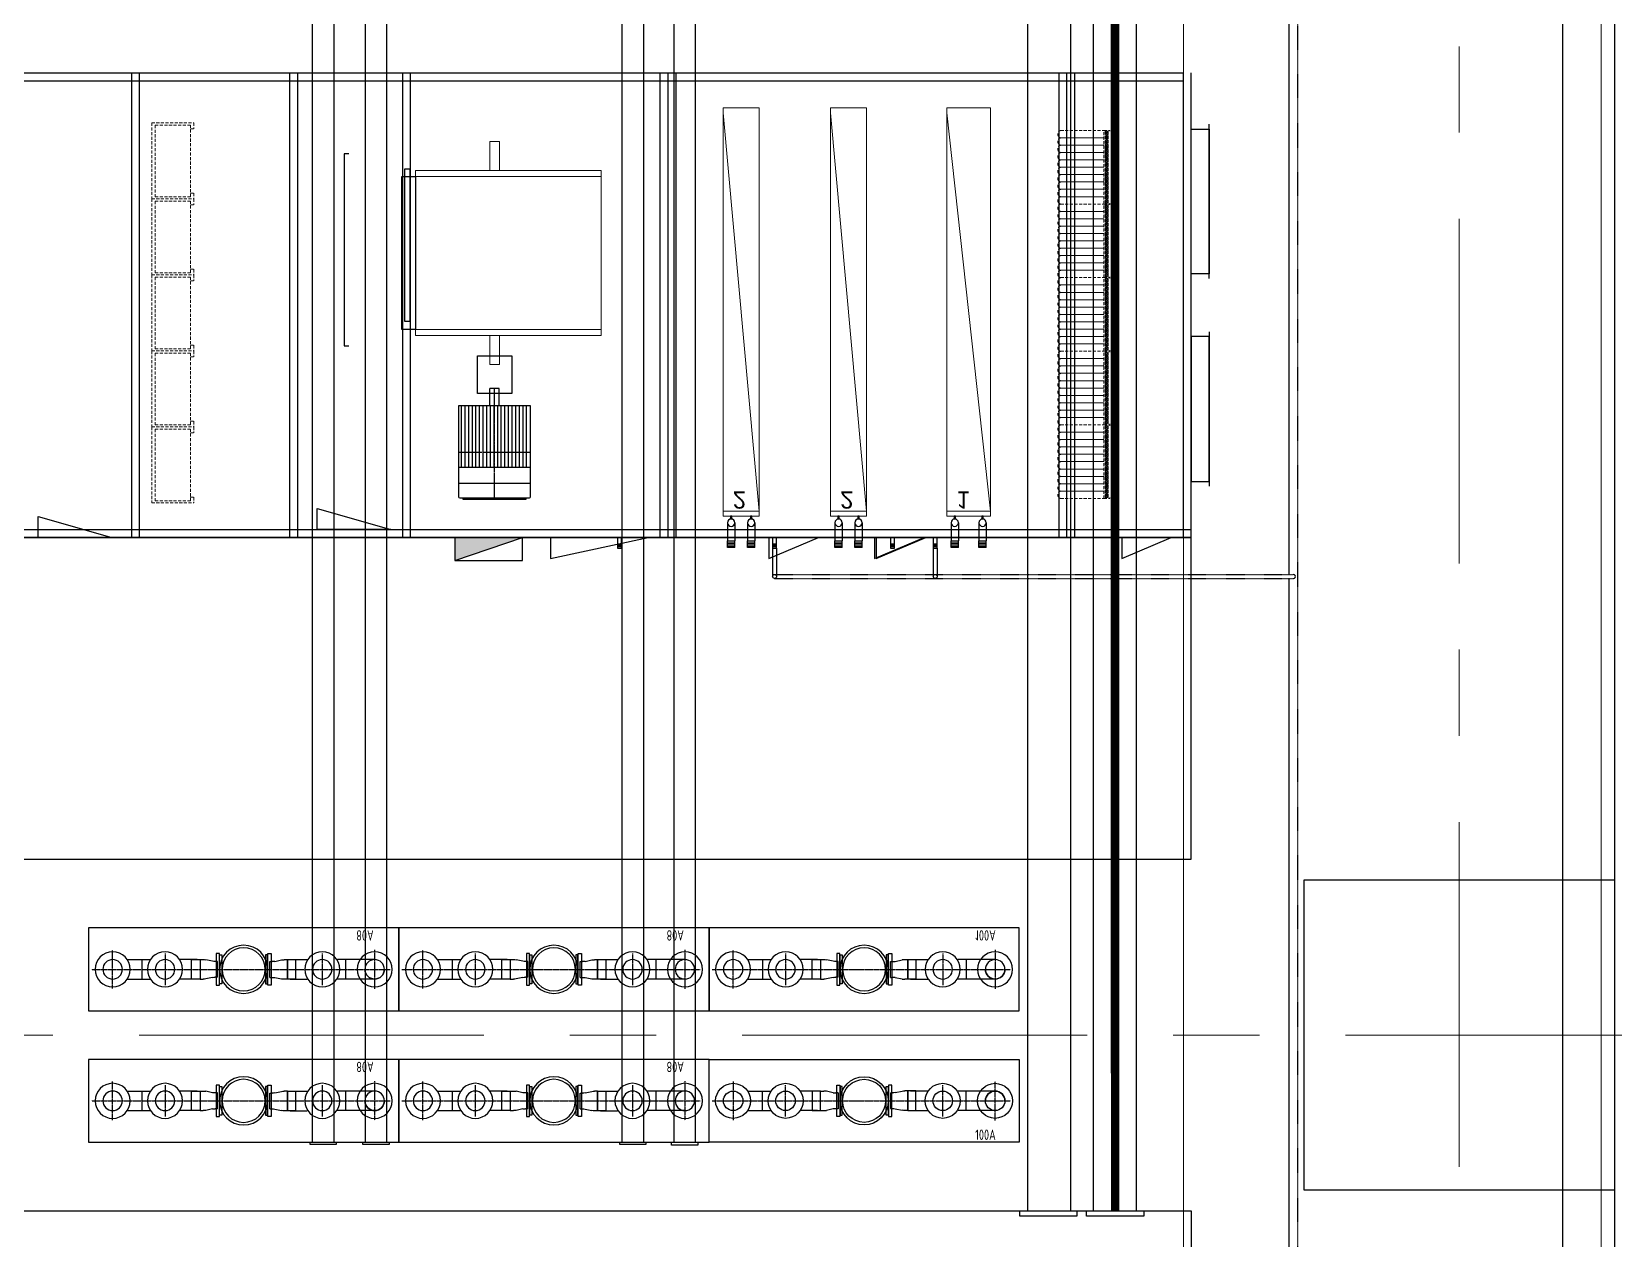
# Model space of a CAD drawing. Header units: millimetres. Extents: x 1188965 to 1321470, y -239044 to -56672.
# Drawn here: x 1301106 to 1310288, y -151639 to -144633 of the extents above; entities that cross this region are included whole.
import ezdxf
from ezdxf.enums import TextEntityAlignment as Align

# ---------------------------------------------------------------- set-up
doc = ezdxf.new("R2010")
doc.units = ezdxf.units.MM
for name, pattern in [('CENTER2', [28.575, 19.05, -3.175, 3.175, -3.175]), ('DASHEDX2', [38.1, 25.4, -12.7]), ('HIDDEN', [0.375, 0.25, -0.125]), ('IDA - Grid Line', [3500, 2000, -500, 500, -500]), ('XFM1Q40$0$CENTER2', [1.125, 0.75, -0.125, 0.125, -0.125])]:
    doc.linetypes.add(name, pattern=pattern)
doc.layers.get('0').update_dxf_attribs({"color": 2})
for name, color, linetype in [('0-CHR-中溫', 30, 'Continuous'), ('0-CHR-低溫', 4, 'Continuous'), ('0-CHS-中溫', 3, 'Continuous'), ('0-CHS-低溫', 5, 'Continuous'), ('0-Cod-冷凝排水', 150, 'Continuous'), ('0-HWR', 6, 'Continuous'), ('0-HWS', 1, 'Continuous'), ('000_CTCI_CR', 170, 'Continuous'), ('000_CTCI_CSA', 7, 'Continuous'), ('200', 7, 'Continuous'), ('MOVING', 21, 'Continuous'), ('XFM1Q40$0$M-FOUN-LINE', 2, 'Continuous'), ('XFM1Q40$0$M-PIPE-CHWR13', 94, 'Continuous'), ('XFM1Q40$0$M-PIPE-CHWR13_CL', 93, 'XFM1Q40$0$CENTER2'), ('XFM1Q40$0$M-PIPE-CHWS5', 160, 'Continuous'), ('XFM1Q40$0$M-PIPE-CHWS5_CL', 161, 'XFM1Q40$0$CENTER2'), ('XFM1Q40$0$M-PIPE-VAVE', 2, 'Continuous'), ('XFM1Q40$0$M-PIPE-WWR28', 22, 'Continuous'), ('XFM1Q40$0$M-PIPE-WWS35', 10, 'Continuous')]:
    doc.layers.add(name, color=color, linetype=linetype)
for name, color, linetype, lineweight in [('1co fi', 2, 'Continuous', 13), ('2 fan  m', 6, 'Continuous', 9), ('A-_ANOTGRID_E', 7, 'Continuous', 9)]:
    doc.layers.add(name, color=color, linetype=linetype, lineweight=lineweight)
doc.styles.add('CHINA', font='simplex.shx', dxfattribs={"bigfont": 'chineset.shx'})
doc.styles.add('XFM1Q40$0$aa-txt', font='isocp.shx', dxfattribs={"bigfont": 'chineset.shx'})
doc.dimstyles.new('ISO-25', dxfattribs={"dimtxt": 2.5, "dimasz": 2.5, "dimexe": 1.25, "dimexo": 0.625, "dimtad": 1, "dimtxsty": 'Standard', "dimcen": 2.5, "dimadec": 0, "dimazin": 0, "dimtfac": 1, "dimtmove": 0, "dimatfit": 3, "dimfxl": 1, "dimarcsym": 0})

# ---------------------------------------------------------------- blocks, each defined once
blk = doc.blocks.new('CTCI_Building shape and Grid line')
at = {"color": 252}
blk.add_lwpolyline([(1065323.2, -82349.5), (1067123.2, -82349.5), (1067123.2, -84149.5), (1065323.2, -84149.5)], close=True, dxfattribs=at)
at = {"layer": '000_CTCI_CSA', "color": 252}
for p, q in [((1040123.2, -82349.5), (1117523.2, -82349.5)), ((1040423.2, -82649.5), (1117223.2, -82649.5))]:
    blk.add_line(p, q, dxfattribs=at)
at = {"layer": 'A-_ANOTGRID_E', "color": 252, "linetype": 'IDA - Grid Line'}
for p, q in [((1066223.2, -74908.9), (1066223.2, -162418.8)), ((1129987.2, -83249.5), (1030978.1, -83249.5))]:
    blk.add_line(p, q, dxfattribs=at)
blk = doc.blocks.new('XFM1Q40$0$R5-4')
for p, q in [((-5.7, 0), (-5.7, -1.6)), ((-5.7, 0), (5.7, 0)), ((-7.1, -12.7), (-7.1, -10.4)), ((-5.9, -3.6), (-6.9, -8.5)), ((5.7, 0), (5.7, -1.6)), ((5.9, -3.6), (6.9, -8.5)), ((7.1, -12.7), (7.1, -10.4)), ((7.1, -12.7), (-7.1, -12.7))]:
    blk.add_line(p, q)
for centre, start, end in [((2.9, -10.4), 168.8131, 180), ((-15.7, -1.6), 348.8131, 0), ((15.7, -1.6), 180, 191.1869), ((-2.9, -10.4), 0, 11.1869)]:
    blk.add_arc(centre, 10, start, end)
blk = doc.blocks.new('MT WATER')
at = {"layer": 'XFM1Q40$0$M-FOUN-LINE', "elevation": 0}
blk.add_lwpolyline([(-108645, -1636457), (-108645, -1634207), (-108045, -1634207), (-108045, -1636457)], close=True, dxfattribs=at)
at = {"layer": 'XFM1Q40$0$M-PIPE-CHWR13', "color": 30}
for p, q in [((-108416, -1634994, 0), (-108416, -1634869, 0)), ((-108274, -1634994, 0), (-108274, -1634869, 0)), ((-108416, -1635669, 0), (-108416, -1635793, 0)), ((-108273, -1635669, 0), (-108273, -1635793, 0))]:
    blk.add_line(p, q, dxfattribs=at)
at = {"layer": 'XFM1Q40$0$M-PIPE-CHWR13', "color": 30, "elevation": 0}
for points in [[(-108416, -1635016), (-108274, -1635016), (-108274, -1634954), (-108416, -1634954)], [(-108273, -1635649), (-108416, -1635649), (-108416, -1635708), (-108273, -1635708)]]:
    blk.add_lwpolyline(points, close=True, dxfattribs=at)
at = {"layer": 'XFM1Q40$0$M-PIPE-CHWR13', "color": 30}
blk.add_circle((-108345, -1634762, 0), 70.7, dxfattribs=at)
at = {"layer": 'XFM1Q40$0$M-PIPE-CHWR13_CL'}
blk.add_line((-108345, -1634636, 0), (-108345, -1636025, 0), dxfattribs=at)
at = {"layer": 'XFM1Q40$0$M-PIPE-CHWR13_CL', "color": 30}
for p, q in [((-108459, -1634762, 0), (-108231, -1634762, 0)), ((-108459, -1635902, 0), (-108231, -1635902, 0))]:
    blk.add_line(p, q, dxfattribs=at)
at = {"layer": 'XFM1Q40$0$M-PIPE-CHWS5', "color": 3}
for p, q in [((-108416, -1634488, 0), (-108416, -1634658, 0)), ((-108274, -1634488, 0), (-108274, -1634658, 0)), ((-108416, -1634594, 0), (-108274, -1634594, 0)), ((-108416, -1636282, 0), (-108416, -1636012, 0)), ((-108416, -1636071, 0), (-108274, -1636071, 0)), ((-108274, -1636282, 0), (-108274, -1636012, 0))]:
    blk.add_line(p, q, dxfattribs=at)
for centre in [(-108345, -1634382, 0), (-108345, -1636282, 0)]:
    blk.add_circle(centre, 70.7, dxfattribs=at)
at = {"layer": 'XFM1Q40$0$M-PIPE-CHWS5_CL', "color": 3}
for p, q in [((-108345, -1634229, 0), (-108345, -1634636, 0)), ((-108206, -1634382, 0), (-108485, -1634382, 0)), ((-108345, -1636028, 0), (-108345, -1636394, 0)), ((-108487, -1636282, 0), (-108204, -1636282, 0))]:
    blk.add_line(p, q, dxfattribs=at)
at = {"layer": 'XFM1Q40$0$M-PIPE-VAVE', "elevation": 0}
for points in [[(-108231, -1635156), (-108459, -1635156), (-108459, -1635133), (-108231, -1635133)], [(-108450, -1635158), (-108450, -1635173), (-108240, -1635173), (-108240, -1635158)], [(-108450, -1635506), (-108450, -1635491), (-108240, -1635491), (-108240, -1635506)], [(-108231, -1635508), (-108459, -1635508), (-108459, -1635532), (-108231, -1635532)]]:
    blk.add_lwpolyline(points, close=True, dxfattribs=at)
at = {"layer": 'XFM1Q40$0$M-PIPE-VAVE'}
for centre, radius in [((-108345, -1634382, 0), 127), ((-108345, -1634762, 0), 127), ((-108345, -1635332, 0), 175), ((-108345, -1635332, 0), 156), ((-108345, -1635902, 0), 127), ((-108345, -1636282, 0), 127)]:
    blk.add_circle(centre, radius, dxfattribs=at)
at = {"layer": 'XFM1Q40$0$M-PIPE-WWR28', "color": 30}
blk.add_line((-108274, -1634762, 0), (-108274, -1634762, 0), dxfattribs=at)
blk.add_circle((-108345, -1635902, 0), 70.7, dxfattribs=at)
at = {"layer": 'XFM1Q40$0$M-PIPE-WWS35'}
blk.add_arc((-108345, -1636282, 0), 70.7, 270, 90, dxfattribs=at)
at = {"layer": 'XFM1Q40$0$M-PIPE-CHWR13', "color": 30, "xscale": 10, "yscale": 10, "zscale": 10, "rotation": 180}
blk.add_blockref('XFM1Q40$0$R5-4', (-108345, -1635143, 0), dxfattribs=at)
at = {"layer": 'XFM1Q40$0$M-PIPE-CHWR13', "xscale": -10, "yscale": 10, "zscale": 10}
blk.add_blockref('XFM1Q40$0$R5-4', (-108344, -1635522, 0), dxfattribs=at)
at = {"layer": 'XFM1Q40$0$M-FOUN-LINE', "style": 'XFM1Q40$0$aa-txt', "width": 0.8}
blk.add_text('100A', height=75, rotation=270, dxfattribs=at).set_placement((-108591, -1636212, 0), align=Align.MIDDLE_CENTER)
blk = doc.blocks.new('12.132131')
at = {"layer": '1co fi', "linetype": 'DASHEDX2'}
h = blk.add_hatch(dxfattribs=at)
h.set_pattern_fill('ANSI37', color=252, scale=100, style=0)
h.set_pattern_definition([(45, (4112.396, -56.011), (-8.838835, 8.838835), []), (135, (4112.396, -56.011), (-8.838835, -8.838835), [])])
h.paths.add_polyline_path([(4539, 2049), (4564, 2049), (4564, 2644), (4539, 2644)])
at = {"layer": '1co fi', "color": 252, "linetype": 'DASHEDX2'}
for p, q in [((4527, 2651), (4577, 2651)), ((4527, 2041), (4527, 2651)), ((4577, 2644), (4577, 2651)), ((4527, 2049), (4527, 2041)), ((4527, 2041), (4577, 2041)), ((4577, 2049), (4577, 2041))]:
    blk.add_line(p, q, dxfattribs=at)
blk.add_lwpolyline([(4564, 2049), (4564, 2644), (4539, 2644), (4539, 2049)], close=True, dxfattribs=at)
blk = doc.blocks.new('pre')
at = {"layer": '1co fi'}
blk.add_blockref('12.132131', (-4577, -2041), dxfattribs=at)
blk = doc.blocks.new('A$C6C8E4D39')
at = {"layer": '1co fi', "color": 252, "linetype": 'DASHEDX2'}
for p, q in [((24, 610), (381, 610)), ((24, 610), (381, 610)), ((24, 549), (381, 549)), ((381, 549), (27, 549)), ((24, 488), (381, 488)), ((24, 427), (381, 427)), ((381, 488), (27, 488)), ((381, 427), (27, 427)), ((24, 366), (381, 366)), ((24, 305), (381, 305)), ((381, 366), (27, 366)), ((381, 305), (27, 305)), ((24, 244), (381, 244)), ((24, 183), (381, 183)), ((381, 244), (27, 244)), ((381, 183), (27, 183)), ((24, 122), (381, 122)), ((24, 61), (381, 61)), ((381, 122), (27, 122)), ((381, 61), (27, 61)), ((24, 0), (381, 0)), ((24, 0), (381, 0))]:
    blk.add_line(p, q, dxfattribs=at)
for centre in [(31, 579), (31, 518), (31, 457), (31, 396), (31, 335), (31, 274), (31, 213), (31, 152), (31, 91), (31, 30)]:
    blk.add_arc(centre, 31.1, 97.7308, 256.5059, dxfattribs=at)
blk = doc.blocks.new('HE')
at = {"layer": '1co fi', "color": 252, "linetype": 'DASHEDX2'}
for p, q in [((23071, 10212), (23421, 10212)), ((23071, 10212), (23071, 9582)), ((23100, 10194), (23100, 9599)), ((23392, 10194), (23100, 10194)), ((23392, 9599), (23392, 10194)), ((23392, 10164), (23421, 10164)), ((23421, 10212), (23421, 10164)), ((23071, 9582), (23421, 9582)), ((23071, 9582), (23421, 9582)), ((23100, 9599), (23392, 9599)), ((23392, 9629), (23421, 9629)), ((23421, 9629), (23421, 9582))]:
    blk.add_line(p, q, dxfattribs=at)
blk = doc.blocks.new('final')
at = {"layer": '1co fi', "color": 252}
blk.add_blockref('HE', (-23421, -9582), dxfattribs=at)
blk = doc.blocks.new('*D777')
at = {"layer": '000_CTCI_CR', "color": 0, "lineweight": -2, "transparency": 16777216}
for p, q in [((-118505, -1634480), (-118505, -1634841)), ((-115202, -1634480), (-115202, -1634841)), ((-115205, -1634839), (-118502, -1634839))]:
    blk.add_line(p, q, dxfattribs=at)
at = {"layer": '000_CTCI_CR', "color": 0, "transparency": 16777216}
for points in [[(-118502, -1634839), (-118502, -1634840), (-118505, -1634839)], [(-115205, -1634839), (-115205, -1634840), (-115202, -1634839)]]:
    blk.add_solid(points, dxfattribs=at)
at = {"layer": 'Defpoints', "color": 0, "transparency": 16777216}
for p in [(-118505, -1634479), (-115202, -1634479), (-118505, -1634839)]:
    blk.add_point(p, dxfattribs=at)
at = {"layer": '000_CTCI_CR', "color": 0, "transparency": 16777216, "insert": (-118004, -1634838), "char_height": 2.5, "attachment_point": 5}
blk.add_mtext('{\\H0.6x;3302,32}', dxfattribs=at)
blk = doc.blocks.new('*D778')
at = {"layer": '000_CTCI_CR', "color": 0, "lineweight": -2, "transparency": 16777216}
for p, q in [((-118505, -1633514), (-118505, -1633815)), ((-115202, -1633514), (-115202, -1633815)), ((-115205, -1633814), (-118502, -1633814))]:
    blk.add_line(p, q, dxfattribs=at)
at = {"layer": '000_CTCI_CR', "color": 0, "transparency": 16777216}
for points in [[(-118502, -1633813), (-118502, -1633814), (-118505, -1633814)], [(-115205, -1633813), (-115205, -1633814), (-115202, -1633814)]]:
    blk.add_solid(points, dxfattribs=at)
at = {"layer": 'Defpoints', "color": 0, "transparency": 16777216}
for p in [(-118505, -1633514), (-115202, -1633514), (-118505, -1633814)]:
    blk.add_point(p, dxfattribs=at)
at = {"layer": '000_CTCI_CR', "color": 0, "transparency": 16777216, "insert": (-118004, -1633812), "char_height": 2.5, "attachment_point": 5}
blk.add_mtext('{\\H0.6x;3302,32}', dxfattribs=at)
blk = doc.blocks.new('*D779')
at = {"layer": '000_CTCI_CR', "color": 0, "lineweight": -2, "transparency": 16777216}
for p, q in [((-118505, -1632624), (-118505, -1632925)), ((-115202, -1632624), (-115202, -1632925)), ((-115205, -1632924), (-118502, -1632924))]:
    blk.add_line(p, q, dxfattribs=at)
at = {"layer": '000_CTCI_CR', "color": 0, "transparency": 16777216}
for points in [[(-118502, -1632923), (-118502, -1632924), (-118505, -1632924)], [(-115205, -1632923), (-115205, -1632924), (-115202, -1632924)]]:
    blk.add_solid(points, dxfattribs=at)
at = {"layer": 'Defpoints', "color": 0, "transparency": 16777216}
for p in [(-118505, -1632624), (-115202, -1632624), (-118505, -1632924)]:
    blk.add_point(p, dxfattribs=at)
at = {"layer": '000_CTCI_CR', "color": 0, "transparency": 16777216, "insert": (-118004, -1632922), "char_height": 2.5, "attachment_point": 5}
blk.add_mtext('{\\H0.6x;3302,32}', dxfattribs=at)
blk = doc.blocks.new('*D757')
at = {"layer": '000_CTCI_CR', "color": 0, "lineweight": -2, "transparency": 16777216}
for p, q in [((-116650, -1636655), (-116650, -1636841)), ((-115450, -1636655), (-115450, -1636841)), ((-116648, -1636840), (-115453, -1636840))]:
    blk.add_line(p, q, dxfattribs=at)
at = {"layer": '000_CTCI_CR', "color": 0, "transparency": 16777216}
for points in [[(-116648, -1636839), (-116648, -1636840), (-116650, -1636840)], [(-115453, -1636839), (-115453, -1636840), (-115450, -1636840)]]:
    blk.add_solid(points, dxfattribs=at)
at = {"layer": 'Defpoints', "color": 0, "transparency": 16777216}
for p in [(-116650, -1636654), (-115450, -1636654), (-115450, -1636840)]:
    blk.add_point(p, dxfattribs=at)
at = {"layer": '000_CTCI_CR', "color": 0, "transparency": 16777216, "insert": (-116050, -1636838), "char_height": 2.5, "attachment_point": 5}
blk.add_mtext('1200', dxfattribs=at)
blk = doc.blocks.new('*D756')
at = {"layer": '000_CTCI_CR', "color": 0, "lineweight": -2, "transparency": 16777216}
for p, q in [((-118370, -1636655), (-118370, -1636841)), ((-117170, -1636655), (-117170, -1636841)), ((-117173, -1636840), (-118368, -1636840))]:
    blk.add_line(p, q, dxfattribs=at)
at = {"layer": '000_CTCI_CR', "color": 0, "transparency": 16777216}
for points in [[(-118368, -1636839), (-118368, -1636840), (-118370, -1636840)], [(-117173, -1636839), (-117173, -1636840), (-117170, -1636840)]]:
    blk.add_solid(points, dxfattribs=at)
at = {"layer": 'Defpoints', "color": 0, "transparency": 16777216}
for p in [(-118370, -1636654), (-117170, -1636654), (-118370, -1636840)]:
    blk.add_point(p, dxfattribs=at)
at = {"layer": '000_CTCI_CR', "color": 0, "transparency": 16777216, "insert": (-117770, -1636838), "char_height": 2.5, "attachment_point": 5}
blk.add_mtext('1200', dxfattribs=at)
blk = doc.blocks.new('A$C4E021A34')
at = {"layer": '2 fan  m', "color": 252}
for points in [[(616, 1606), (696, 1606), (696, 1846), (616, 1846)], [(0, 240), (1540, 240), (1540, 1606), (0, 1606)], [(0, 290), (1540, 290), (1540, 1556), (0, 1556)], [(616, 240), (696, 240), (696, 0), (616, 0)]]:
    blk.add_lwpolyline(points, close=True, dxfattribs=at)
blk = doc.blocks.new('A$C05B6578A')
at = {"color": 14}
for p, q in [((0, 35), (32, 35)), ((0, 23), (32, 23)), ((0, 12), (32, 12))]:
    blk.add_line(p, q, dxfattribs=at)
blk.add_lwpolyline([(0, 0), (32, 0), (32, 88), (0, 88)], close=True, dxfattribs=at)
blk = doc.blocks.new('A$C72C32AF2')
at = {"layer": '200', "color": 14, "rotation": 270}
blk.add_blockref('A$C05B6578A', (0, 32), dxfattribs=at)
blk = doc.blocks.new('A$C70347584')
at = {"color": 14, "ltscale": 3, "rotation": 90}
blk.add_blockref('A$C72C32AF2', (32, 0), dxfattribs=at)
blk = doc.blocks.new('LT WATER')
at = {"color": 4}
for p, q in [((-108416, -1632766, 0), (-108274, -1632766, 0)), ((-108416, -1632766, 0), (-108416, -1632788, 0)), ((-108404, -1632857, 0), (-108414, -1632808, 0)), ((-108286, -1632857, 0), (-108276, -1632808, 0)), ((-108274, -1632766, 0), (-108274, -1632788, 0)), ((-108402, -1632893, 0), (-108402, -1632876, 0)), ((-108288, -1632893, 0), (-108402, -1632893, 0)), ((-108288, -1632893, 0), (-108288, -1632876, 0)), ((-108403, -1633308, 0), (-108413, -1633357, 0)), ((-108401, -1633272, 0), (-108401, -1633289, 0)), ((-108287, -1633272, 0), (-108401, -1633272, 0)), ((-108287, -1633272, 0), (-108287, -1633289, 0)), ((-108285, -1633308, 0), (-108275, -1633357, 0)), ((-108415, -1633399, 0), (-108415, -1633377, 0)), ((-108415, -1633399, 0), (-108273, -1633399, 0)), ((-108273, -1633399, 0), (-108273, -1633377, 0))]:
    blk.add_line(p, q, dxfattribs=at)
for centre, start, end in [((-108316, -1632788, 0), 180, 191.1869), ((-108502, -1632876, 0), 0, 11.1869), ((-108188, -1632876, 0), 168.8131, 180), ((-108374, -1632788, 0), 348.8131, 0), ((-108501, -1633289, 0), 348.8131, 0), ((-108187, -1633289, 0), 180, 191.1869), ((-108315, -1633377, 0), 168.8131, 180), ((-108373, -1633377, 0), 0, 11.1869)]:
    blk.add_arc(centre, 100, start, end, dxfattribs=at)
at = {"layer": 'XFM1Q40$0$M-FOUN-LINE', "elevation": 0}
blk.add_lwpolyline([(-108645, -1634207), (-108645, -1631957), (-108045, -1631957), (-108045, -1634207)], close=True, dxfattribs=at)
at = {"layer": 'XFM1Q40$0$M-PIPE-CHWR13', "color": 4}
for p, q in [((-108416, -1632744, 0), (-108416, -1632619, 0)), ((-108274, -1632744, 0), (-108274, -1632619, 0)), ((-108416, -1633419, 0), (-108416, -1633543, 0)), ((-108273, -1633419, 0), (-108273, -1633543, 0))]:
    blk.add_line(p, q, dxfattribs=at)
at = {"layer": 'XFM1Q40$0$M-PIPE-CHWR13', "color": 4, "elevation": 0}
for points in [[(-108416, -1632766), (-108274, -1632766), (-108274, -1632704), (-108416, -1632704)], [(-108273, -1633399), (-108416, -1633399), (-108416, -1633458), (-108273, -1633458)]]:
    blk.add_lwpolyline(points, close=True, dxfattribs=at)
at = {"layer": 'XFM1Q40$0$M-PIPE-CHWR13', "color": 4}
blk.add_circle((-108345, -1632512, 0), 70.7, dxfattribs=at)
at = {"layer": 'XFM1Q40$0$M-PIPE-CHWR13_CL', "color": 4}
for p, q in [((-108345, -1632386, 0), (-108345, -1633775, 0)), ((-108459, -1632512, 0), (-108231, -1632512, 0)), ((-108459, -1633652, 0), (-108231, -1633652, 0))]:
    blk.add_line(p, q, dxfattribs=at)
at = {"layer": 'XFM1Q40$0$M-PIPE-CHWS5'}
for p, q in [((-108416, -1632238, 0), (-108416, -1632408, 0)), ((-108274, -1632238, 0), (-108274, -1632408, 0)), ((-108416, -1632344, 0), (-108274, -1632344, 0)), ((-108416, -1634032, 0), (-108416, -1633762, 0)), ((-108274, -1634032, 0), (-108274, -1633762, 0)), ((-108416, -1633821, 0), (-108274, -1633821, 0))]:
    blk.add_line(p, q, dxfattribs=at)
for centre in [(-108345, -1632132, 0), (-108345, -1634032, 0)]:
    blk.add_circle(centre, 70.7, dxfattribs=at)
at = {"layer": 'XFM1Q40$0$M-PIPE-CHWS5_CL'}
for p, q in [((-108345, -1631979, 0), (-108345, -1632386, 0)), ((-108206, -1632132, 0), (-108485, -1632132, 0)), ((-108345, -1633778, 0), (-108345, -1634144, 0)), ((-108487, -1634032, 0), (-108204, -1634032, 0))]:
    blk.add_line(p, q, dxfattribs=at)
at = {"layer": 'XFM1Q40$0$M-PIPE-VAVE', "elevation": 0}
for points in [[(-108231, -1632906), (-108459, -1632906), (-108459, -1632883), (-108231, -1632883)], [(-108450, -1632908), (-108450, -1632923), (-108240, -1632923), (-108240, -1632908)], [(-108231, -1633258), (-108459, -1633258), (-108459, -1633282), (-108231, -1633282)], [(-108450, -1633256), (-108450, -1633241), (-108240, -1633241), (-108240, -1633256)]]:
    blk.add_lwpolyline(points, close=True, dxfattribs=at)
at = {"layer": 'XFM1Q40$0$M-PIPE-VAVE'}
for centre, radius in [((-108345, -1632132, 0), 127), ((-108345, -1632512, 0), 127), ((-108345, -1633082, 0), 175), ((-108345, -1633082, 0), 156), ((-108345, -1633652, 0), 127), ((-108345, -1634032, 0), 127)]:
    blk.add_circle(centre, radius, dxfattribs=at)
at = {"layer": 'XFM1Q40$0$M-PIPE-WWR28'}
blk.add_line((-108274, -1632512, 0), (-108274, -1632512, 0), dxfattribs=at)
at = {"layer": 'XFM1Q40$0$M-PIPE-WWR28', "color": 4}
blk.add_circle((-108345, -1633652, 0), 70.7, dxfattribs=at)
at = {"layer": 'XFM1Q40$0$M-FOUN-LINE', "style": 'XFM1Q40$0$aa-txt', "width": 0.8}
blk.add_text('80A', height=75, rotation=270, dxfattribs=at).set_placement((-108591, -1633962, 0), align=Align.MIDDLE_CENTER)
blk = doc.blocks.new('HT WATER')
at = {"color": 6}
for p, q in [((-108416, -1628716, 0), (-108274, -1628716, 0)), ((-108416, -1628716, 0), (-108416, -1628738, 0)), ((-108274, -1628716, 0), (-108274, -1628738, 0)), ((-108404, -1628807, 0), (-108414, -1628758, 0)), ((-108402, -1628843, 0), (-108402, -1628826, 0)), ((-108288, -1628843, 0), (-108402, -1628843, 0)), ((-108288, -1628843, 0), (-108288, -1628826, 0)), ((-108286, -1628807, 0), (-108276, -1628758, 0)), ((-108403, -1629258, 0), (-108413, -1629307, 0)), ((-108401, -1629222, 0), (-108401, -1629239, 0)), ((-108287, -1629222, 0), (-108401, -1629222, 0)), ((-108287, -1629222, 0), (-108287, -1629239, 0)), ((-108285, -1629258, 0), (-108275, -1629307, 0)), ((-108415, -1629349, 0), (-108415, -1629327, 0)), ((-108415, -1629349, 0), (-108273, -1629349, 0)), ((-108273, -1629349, 0), (-108273, -1629327, 0))]:
    blk.add_line(p, q, dxfattribs=at)
for centre, start, end in [((-108316, -1628738, 0), 180, 191.1869), ((-108502, -1628826, 0), 0, 11.1869), ((-108188, -1628826, 0), 168.8131, 180), ((-108374, -1628738, 0), 348.8131, 0), ((-108501, -1629239, 0), 348.8131, 0), ((-108187, -1629239, 0), 180, 191.1869), ((-108315, -1629327, 0), 168.8131, 180), ((-108373, -1629327, 0), 0, 11.1869)]:
    blk.add_arc(centre, 100, start, end, dxfattribs=at)
at = {"layer": 'XFM1Q40$0$M-FOUN-LINE', "elevation": 0}
blk.add_lwpolyline([(-108645, -1630157), (-108645, -1627907), (-108045, -1627907), (-108045, -1630157)], close=True, dxfattribs=at)
at = {"layer": 'XFM1Q40$0$M-PIPE-CHWR13', "color": 6}
for p, q in [((-108416, -1628694, 0), (-108416, -1628569, 0)), ((-108274, -1628694, 0), (-108274, -1628569, 0)), ((-108416, -1629369, 0), (-108416, -1629493, 0)), ((-108273, -1629369, 0), (-108273, -1629493, 0))]:
    blk.add_line(p, q, dxfattribs=at)
at = {"layer": 'XFM1Q40$0$M-PIPE-CHWR13', "color": 6, "elevation": 0}
for points in [[(-108416, -1628716), (-108274, -1628716), (-108274, -1628654), (-108416, -1628654)], [(-108273, -1629349), (-108416, -1629349), (-108416, -1629408), (-108273, -1629408)]]:
    blk.add_lwpolyline(points, close=True, dxfattribs=at)
at = {"layer": 'XFM1Q40$0$M-PIPE-CHWR13', "color": 6}
blk.add_circle((-108345, -1628462, 0), 70.7, dxfattribs=at)
at = {"layer": 'XFM1Q40$0$M-PIPE-CHWR13_CL', "color": 6}
for p, q in [((-108345, -1628336, 0), (-108345, -1629725, 0)), ((-108459, -1628462, 0), (-108231, -1628462, 0)), ((-108459, -1629602, 0), (-108231, -1629602, 0))]:
    blk.add_line(p, q, dxfattribs=at)
at = {"layer": 'XFM1Q40$0$M-PIPE-CHWS5', "color": 1}
for p, q in [((-108416, -1628188, 0), (-108416, -1628358, 0)), ((-108274, -1628188, 0), (-108274, -1628358, 0)), ((-108416, -1628294, 0), (-108274, -1628294, 0)), ((-108416, -1629982, 0), (-108416, -1629712, 0)), ((-108274, -1629982, 0), (-108274, -1629712, 0)), ((-108416, -1629771, 0), (-108274, -1629771, 0))]:
    blk.add_line(p, q, dxfattribs=at)
for centre in [(-108345, -1628082, 0), (-108345, -1629982, 0)]:
    blk.add_circle(centre, 70.7, dxfattribs=at)
at = {"layer": 'XFM1Q40$0$M-PIPE-CHWS5_CL', "color": 1}
for p, q in [((-108345, -1627929, 0), (-108345, -1628336, 0)), ((-108206, -1628082, 0), (-108485, -1628082, 0)), ((-108345, -1629728, 0), (-108345, -1630094, 0)), ((-108487, -1629982, 0), (-108204, -1629982, 0))]:
    blk.add_line(p, q, dxfattribs=at)
at = {"layer": 'XFM1Q40$0$M-PIPE-VAVE', "elevation": 0}
for points in [[(-108231, -1628856), (-108459, -1628856), (-108459, -1628833), (-108231, -1628833)], [(-108450, -1628858), (-108450, -1628873), (-108240, -1628873), (-108240, -1628858)], [(-108231, -1629208), (-108459, -1629208), (-108459, -1629232), (-108231, -1629232)], [(-108450, -1629206), (-108450, -1629191), (-108240, -1629191), (-108240, -1629206)]]:
    blk.add_lwpolyline(points, close=True, dxfattribs=at)
at = {"layer": 'XFM1Q40$0$M-PIPE-VAVE', "color": 2}
for centre in [(-108345, -1628082, 0), (-108345, -1629982, 0)]:
    blk.add_circle(centre, 127, dxfattribs=at)
at = {"layer": 'XFM1Q40$0$M-PIPE-VAVE'}
for centre, radius in [((-108345, -1628462, 0), 127), ((-108345, -1629032, 0), 175), ((-108345, -1629032, 0), 156), ((-108345, -1629602, 0), 127)]:
    blk.add_circle(centre, radius, dxfattribs=at)
at = {"layer": 'XFM1Q40$0$M-PIPE-WWR28'}
blk.add_line((-108274, -1628462, 0), (-108274, -1628462, 0), dxfattribs=at)
at = {"layer": 'XFM1Q40$0$M-PIPE-WWR28', "color": 6}
blk.add_circle((-108345, -1629602, 0), 70.7, dxfattribs=at)
at = {"layer": 'XFM1Q40$0$M-PIPE-WWS35', "color": 1}
blk.add_arc((-108345, -1629982, 0), 70.7, 270, 90, dxfattribs=at)
at = {"layer": 'XFM1Q40$0$M-FOUN-LINE', "style": 'XFM1Q40$0$aa-txt', "width": 0.8}
blk.add_text('80A', height=75, rotation=270, dxfattribs=at).set_placement((-108591, -1629912, 0), align=Align.MIDDLE_CENTER)
blk = doc.blocks.new('65000CMH MAU')
at = {"layer": '000_CTCI_CR'}
blk.add_hatch(color=14, dxfattribs=at).paths.add_polyline_path([(-114793.295, -1630399.475), (-114985.081, -1630960.601), (-114985.081, -1630399.475)])
at = {"layer": '000_CTCI_CR', "color": 14}
for p, q in [((-118835.081, -1623090.957, 0), (-118835.081, -1636438.88, 0)), ((-118770.081, -1623155.957, 0), (-118770.081, -1636438.88, 0)), ((-115050.081, -1623090.957, 0), (-115050.081, -1636503.88, 0)), ((-114985.081, -1623090.957, 0), (-114985.081, -1636503.88, 0)), ((-114985.081, -1627723.127, 0), (-118835.081, -1627723.127, 0)), ((-114985.081, -1627788.127, 0), (-118835.081, -1627788.127, 0)), ((-114985.081, -1629033.56, 0), (-118835.081, -1629033.56, 0)), ((-114985.081, -1629033.56, 0), (-118835.081, -1629033.56, 0)), ((-115050.081, -1629098.56, 0), (-118835.081, -1629098.56, 0)), ((-114985.081, -1629098.56, 0), (-118835.081, -1629098.56, 0)), ((-114985.081, -1629098.56, 0), (-118835.081, -1629098.56, 0)), ((-114985.081, -1629968.755, 0), (-118835.081, -1629968.755, 0)), ((-115050.081, -1630033.755, 0), (-118835.081, -1630033.755, 0)), ((-114985.081, -1630033.755, 0), (-118835.081, -1630033.755, 0)), ((-115320.081, -1630433.755, 0), (-116080.081, -1630433.755, 0)), ((-116080.081, -1630433.755, 0), (-116080.081, -1631025.755, 0)), ((-115564.081, -1630455.755, 0), (-116080.081, -1630455.755, 0)), ((-115564.081, -1630485.755, 0), (-116080.081, -1630485.755, 0)), ((-115564.081, -1630515.755, 0), (-116080.081, -1630515.755, 0)), ((-115564.081, -1631025.755, 0), (-115564.081, -1630433.755, 0)), ((-115432.081, -1631025.755, 0), (-115432.081, -1630433.755, 0)), ((-115310.081, -1631015.755, 0), (-115310.081, -1630443.755, 0)), ((-115300.081, -1630470.156, 0), (-115310.081, -1630470.156, 0)), ((-115300.081, -1630989.354, 0), (-115300.081, -1630470.156, 0)), ((-115564.081, -1630545.755, 0), (-116080.081, -1630545.755, 0)), ((-115564.081, -1630575.755, 0), (-116080.081, -1630575.755, 0)), ((-115564.081, -1630605.755, 0), (-116080.081, -1630605.755, 0)), ((-115564.081, -1630635.755, 0), (-116080.081, -1630635.755, 0)), ((-115564.081, -1630665.755, 0), (-116080.081, -1630665.755, 0)), ((-116080.081, -1630691.755, 0), (-116220.081, -1630691.755, 0)), ((-116220.081, -1630767.755, 0), (-116220.081, -1630691.755, 0)), ((-116080.081, -1630767.755, 0), (-116220.081, -1630767.755, 0)), ((-115564.081, -1630695.755, 0), (-116080.081, -1630695.755, 0)), ((-115564.081, -1630725.755, 0), (-116080.081, -1630725.755, 0)), ((-115564.081, -1630755.755, 0), (-116080.081, -1630755.755, 0)), ((-115564.081, -1630785.755, 0), (-116080.081, -1630785.755, 0)), ((-115564.081, -1630815.755, 0), (-116080.081, -1630815.755, 0)), ((-115564.081, -1630845.755, 0), (-116080.081, -1630845.755, 0)), ((-115564.081, -1630875.755, 0), (-116080.081, -1630875.755, 0)), ((-115564.081, -1630905.755, 0), (-116080.081, -1630905.755, 0)), ((-115564.081, -1630935.755, 0), (-116080.081, -1630935.755, 0)), ((-115564.081, -1630965.755, 0), (-116080.081, -1630965.755, 0)), ((-115564.081, -1630995.755, 0), (-116080.081, -1630995.755, 0)), ((-116080.081, -1631025.755, 0), (-115320.081, -1631025.755, 0)), ((-115310.081, -1630989.354, 0), (-115300.081, -1630989.354, 0)), ((-114985.081, -1632103.755, 0), (-118835.081, -1632103.755, 0)), ((-114985.081, -1632168.755, 0), (-118835.081, -1632168.755, 0)), ((-114985.081, -1632233.755, 0), (-118835.081, -1632233.755, 0)), ((-115107.594, -1632660.845, 0), (-114956.013, -1632660.845, 0)), ((-115107.594, -1632721.666, 0), (-114956.013, -1632721.666, 0)), ((-114902.183, -1632660.845, 0), (-114956.013, -1632660.845, 0)), ((-114902.183, -1632721.666, 0), (-114956.013, -1632721.666, 0)), ((-114902.183, -1632721.666, 0), (-114902.183, -1632660.845, 0)), ((-115107.594, -1632825.845, 0), (-114956.013, -1632825.845, 0)), ((-115107.594, -1632886.666, 0), (-114956.013, -1632886.666, 0)), ((-114902.183, -1632825.845, 0), (-114956.013, -1632825.845, 0)), ((-114902.183, -1632886.666, 0), (-114956.013, -1632886.666, 0)), ((-114902.183, -1632886.666, 0), (-114902.183, -1632825.845, 0)), ((-115107.594, -1633550.845, 0), (-114956.013, -1633550.845, 0)), ((-114902.183, -1633550.845, 0), (-114956.013, -1633550.845, 0)), ((-114902.183, -1633611.666, 0), (-114902.183, -1633550.845, 0)), ((-115107.594, -1633611.666, 0), (-114956.013, -1633611.666, 0)), ((-114902.183, -1633611.666, 0), (-114956.013, -1633611.666, 0)), ((-115107.594, -1633715.845, 0), (-114956.013, -1633715.845, 0)), ((-115107.594, -1633776.666, 0), (-114956.013, -1633776.666, 0)), ((-114902.183, -1633715.845, 0), (-114956.013, -1633715.845, 0)), ((-114902.183, -1633776.666, 0), (-114956.013, -1633776.666, 0)), ((-114902.183, -1633776.666, 0), (-114902.183, -1633715.845, 0)), ((-115107.594, -1634513.468, 0), (-114956.013, -1634513.468, 0)), ((-115107.594, -1634574.289, 0), (-114956.013, -1634574.289, 0)), ((-114902.183, -1634513.468, 0), (-114956.013, -1634513.468, 0)), ((-114902.183, -1634574.289, 0), (-114956.013, -1634574.289, 0)), ((-114902.183, -1634574.289, 0), (-114902.183, -1634513.468, 0)), ((-115107.594, -1634744.468, 0), (-114956.013, -1634744.468, 0)), ((-115107.594, -1634805.289, 0), (-114956.013, -1634805.289, 0)), ((-114902.183, -1634744.468, 0), (-114956.013, -1634744.468, 0)), ((-114902.183, -1634805.289, 0), (-114956.013, -1634805.289, 0)), ((-114902.183, -1634805.289, 0), (-114902.183, -1634744.468, 0)), ((-114985.081, -1635408.88, 0), (-118835.081, -1635408.88, 0)), ((-114985.081, -1635473.88, 0), (-118835.081, -1635473.88, 0)), ((-114985.081, -1635538.88, 0), (-118835.081, -1635538.88, 0)), ((-114985.081, -1636438.88, 0), (-118835.081, -1636438.88, 0)), ((-114985.081, -1636503.88, 0), (-118835.081, -1636503.88, 0)), ((-117130.081, -1636653.88, 0), (-118410.081, -1636653.88, 0)), ((-116690.081, -1636653.88, 0), (-115410.081, -1636653.88, 0))]:
    blk.add_line(p, q, dxfattribs=at)
at = {"layer": '000_CTCI_CR', "color": 14, "linetype": 'CENTER2'}
for p, q in [((-115690.081, -1631025.755, 0), (-115690.081, -1630433.755, 0)), ((-115300.081, -1630729.755, 0), (-116220.081, -1630729.755, 0))]:
    blk.add_line(p, q, dxfattribs=at)
at = {"layer": '000_CTCI_CR', "color": 14, "lineweight": 15}
for p, q in [((-118504.508, -1632623.755, 0), (-115202.183, -1632923.755, 0)), ((-115202.183, -1632623.755, 0), (-115202.183, -1632923.755, 0)), ((-118504.508, -1633513.755, 0), (-115202.183, -1633813.755, 0)), ((-115202.183, -1633513.755, 0), (-115202.183, -1633813.755, 0)), ((-118504.508, -1634479.379, 0), (-115202.183, -1634839.379, 0)), ((-115202.183, -1634479.379, 0), (-115202.183, -1634839.379, 0))]:
    blk.add_line(p, q, dxfattribs=at)
at = {"layer": '000_CTCI_CR', "color": 14, "lineweight": 13}
for p, q in [((-114956.013, -1632660.845, 0), (-114956.013, -1632721.666, 0)), ((-114945.247, -1632721.666, 0), (-114945.247, -1632660.845, 0)), ((-114934.481, -1632721.666, 0), (-114934.481, -1632660.845, 0)), ((-114923.715, -1632721.666, 0), (-114923.715, -1632660.845, 0)), ((-114912.949, -1632721.666, 0), (-114912.949, -1632660.845, 0)), ((-114956.013, -1632825.845, 0), (-114956.013, -1632886.666, 0)), ((-114945.247, -1632886.666, 0), (-114945.247, -1632825.845, 0)), ((-114934.481, -1632886.666, 0), (-114934.481, -1632825.845, 0)), ((-114923.715, -1632886.666, 0), (-114923.715, -1632825.845, 0)), ((-114912.949, -1632886.666, 0), (-114912.949, -1632825.845, 0)), ((-114956.013, -1633550.845, 0), (-114956.013, -1633611.666, 0)), ((-114945.247, -1633611.666, 0), (-114945.247, -1633550.845, 0)), ((-114934.481, -1633611.666, 0), (-114934.481, -1633550.845, 0)), ((-114923.715, -1633611.666, 0), (-114923.715, -1633550.845, 0)), ((-114912.949, -1633611.666, 0), (-114912.949, -1633550.845, 0)), ((-114956.013, -1633715.845, 0), (-114956.013, -1633776.666, 0)), ((-114945.247, -1633776.666, 0), (-114945.247, -1633715.845, 0)), ((-114934.481, -1633776.666, 0), (-114934.481, -1633715.845, 0)), ((-114923.715, -1633776.666, 0), (-114923.715, -1633715.845, 0)), ((-114912.949, -1633776.666, 0), (-114912.949, -1633715.845, 0)), ((-114956.013, -1634513.468, 0), (-114956.013, -1634574.289, 0)), ((-114945.247, -1634574.289, 0), (-114945.247, -1634513.468, 0)), ((-114934.481, -1634574.289, 0), (-114934.481, -1634513.468, 0)), ((-114923.715, -1634574.289, 0), (-114923.715, -1634513.468, 0)), ((-114912.949, -1634574.289, 0), (-114912.949, -1634513.468, 0)), ((-114956.013, -1634744.468, 0), (-114956.013, -1634805.289, 0)), ((-114945.247, -1634805.289, 0), (-114945.247, -1634744.468, 0)), ((-114934.481, -1634805.289, 0), (-114934.481, -1634744.468, 0)), ((-114923.715, -1634805.289, 0), (-114923.715, -1634744.468, 0)), ((-114912.949, -1634805.289, 0), (-114912.949, -1634744.468, 0))]:
    blk.add_line(p, q, dxfattribs=at)
at = {"layer": '000_CTCI_CR', "color": 252, "elevation": 0}
blk.add_lwpolyline([(-114985.081, -1623090.957), (-112318.071, -1623090.957), (-112318.071, -1636503.88), (-114985.081, -1636503.88)], close=True, dxfattribs=at)
at = {"layer": '000_CTCI_CR', "color": 14, "elevation": 0}
for points in [[(-114985.081, -1626948.127), (-115159.501, -1626948.127), (-114985.081, -1627558.127)], [(-115050.081, -1629258.755), (-115224.501, -1629258.755), (-115050.081, -1629868.755)], [(-116775.081, -1630026.755), (-116775.081, -1629986.755), (-118041.081, -1629986.755), (-118041.081, -1630026.755)], [(-116710.081, -1630073.755), (-116710.081, -1629961.755), (-117976.081, -1629961.755), (-117976.081, -1630073.755)], [(-114793.295, -1630399.475), (-114793.295, -1630960.601), (-114985.081, -1630960.601), (-114985.081, -1630399.475)], [(-114793.295, -1630399.475), (-114985.081, -1630960.601), (-114985.081, -1630960.601), (-114985.081, -1630399.475)], [(-114985.081, -1631193.755), (-114810.661, -1631193.755), (-114985.081, -1632003.755)], [(-114985.081, -1633003.755), (-114810.661, -1633003.755), (-114985.081, -1633413.755)], [(-114985.081, -1633879.379), (-114810.661, -1633879.379), (-114985.081, -1634289.379)], [(-114985.081, -1633893.755), (-114810.661, -1633893.755), (-114985.081, -1634303.755)], [(-114985.081, -1635928.88), (-114810.661, -1635928.88), (-114985.081, -1636338.88)], [(-117170.081, -1636503.88), (-118370.081, -1636503.88), (-118370.081, -1636653.88), (-117170.081, -1636653.88)], [(-116650.081, -1636503.88), (-115450.081, -1636503.88), (-115450.081, -1636653.88), (-116650.081, -1636653.88)]]:
    blk.add_lwpolyline(points, close=True, dxfattribs=at)
for points in [[(-118164.974, -1629521.985), (-118164.974, -1629481.985), (-116573.385, -1629481.985), (-116573.385, -1629521.985)], [(-115137.569, -1632696.38), (-115162.183, -1632696.38), (-115162.183, -1632686.13), (-115137.569, -1632686.13)], [(-115137.569, -1632861.38), (-115162.183, -1632861.38), (-115162.183, -1632851.13), (-115137.569, -1632851.13)], [(-115137.569, -1633586.38), (-115162.183, -1633586.38), (-115162.183, -1633576.13), (-115137.569, -1633576.13)], [(-115137.569, -1633751.38), (-115162.183, -1633751.38), (-115162.183, -1633741.13), (-115137.569, -1633741.13)], [(-115137.569, -1634549.004), (-115162.183, -1634549.004), (-115162.183, -1634538.754), (-115137.569, -1634538.754)], [(-115137.569, -1634780.004), (-115162.183, -1634780.004), (-115162.183, -1634769.754), (-115137.569, -1634769.754)]]:
    blk.add_lwpolyline(points, dxfattribs=at)
at = {"layer": '000_CTCI_CR', "color": 14, "ltscale": 3, "elevation": 0}
blk.add_lwpolyline([(-116489.615, -1630587.606), (-116489.615, -1630871.904), (-116177.704, -1630871.904), (-116177.704, -1630587.606)], close=True, dxfattribs=at)
at = {"layer": '000_CTCI_CR', "color": 14, "lineweight": 15, "elevation": 0}
for points in [[(-115162.183, -1632623.755), (-115162.183, -1632923.755), (-118544.508, -1632923.755), (-118544.508, -1632623.755)], [(-115162.183, -1633513.755), (-115162.183, -1633813.755), (-118544.508, -1633813.755), (-118544.508, -1633513.755)], [(-115162.183, -1634479.379), (-115162.183, -1634839.379), (-118544.508, -1634839.379), (-118544.508, -1634479.379)]]:
    blk.add_lwpolyline(points, close=True, dxfattribs=at)
at = {"layer": '000_CTCI_CR', "color": 14}
for centre in [(-115107.594, -1632691.255, 0), (-115107.594, -1632856.255, 0), (-115107.594, -1633581.255, 0), (-115107.594, -1633746.255, 0), (-115107.594, -1634543.879, 0), (-115107.594, -1634774.879, 0)]:
    blk.add_circle(centre, 30.41, dxfattribs=at)
for centre, start, end in [((-115320.081, -1630443.755, 0), 0, 90), ((-115320.081, -1631015.755, 0), 270, 0)]:
    blk.add_arc(centre, 10, start, end, dxfattribs=at)
at = {"layer": '000_CTCI_CR', "color": 14, "xscale": -1, "rotation": 90}
for name, p in [('final', (-117790.88, -1628238.127, 0)), ('final', (-117160.88, -1628238.127, 0)), ('final', (-116530.88, -1628238.127, 0)), ('final', (-115900.88, -1628238.127, 0)), ('final', (-115270.88, -1628238.127, 0)), ('A$C4E021A34', (-116420.081, -1630073.755, 0)), ('A$C6C8E4D39', (-117748.607, -1635397.74, 0)), ('A$C6C8E4D39', (-117138.607, -1635397.74, 0)), ('A$C6C8E4D39', (-116528.607, -1635397.74, 0)), ('A$C6C8E4D39', (-115918.607, -1635397.74, 0)), ('A$C6C8E4D39', (-115308.607, -1635397.74, 0)), ('pre', (-117748.607, -1635828.88, 0)), ('pre', (-117138.607, -1635828.88, 0)), ('pre', (-116528.607, -1635828.88, 0)), ('pre', (-115918.607, -1635828.88, 0)), ('pre', (-115308.607, -1635828.88, 0))]:
    blk.add_blockref(name, p, dxfattribs=at)
at = {"layer": '000_CTCI_CR', "color": 14, "ltscale": 3, "xscale": -1, "rotation": 90}
for p in [(-114897.456, -1631749.122, 0), (-114897.456, -1633034.7, 0), (-114897.456, -1634011.731, 0), (-114897.456, -1634366.109, 0)]:
    blk.add_blockref('A$C70347584', p, dxfattribs=at)
at = {"layer": '000_CTCI_CR', "color": 14, "lineweight": 15, "char_height": 142.56, "width": 154.54433, "attachment_point": 3, "rotation": 270, "style": 'CHINA'}
for s, insert in [('{\\fArial|b0|i0|c0|p34;2}', (-115224.498, -1632814.105, 0)), ('{\\fArial|b0|i0|c0|p34;2}', (-115224.498, -1633704.105, 0)), ('{\\fArial|b0|i0|c0|p34;1}', (-115224.498, -1634669.729, 0))]:
    blk.add_mtext(s, dxfattribs=dict(at, insert=insert))
at = {"layer": '000_CTCI_CR', "color": 14}
for base, p1, p2, picture, middle in [((-118504.5076, -1632923.755, 0), (-115202.1834, -1632623.755, 0), (-118504.5076, -1632623.755, 0), '*D779', (-118004.3455, -1632923.755, 0)), ((-118504.5076, -1633813.755, 0), (-115202.1834, -1633513.755, 0), (-118504.5076, -1633513.755, 0), '*D778', (-118004.3455, -1633813.755, 0)), ((-118504.5076, -1634839.3786, 0), (-115202.1834, -1634479.3786, 0), (-118504.5076, -1634479.3786, 0), '*D777', (-118004.3455, -1634839.3786, 0))]:
    dim = blk.add_linear_dim(base=base, p1=p1, p2=p2, angle=180, text='{\\H0.6x;<>}', dimstyle='ISO-25', override={"dimfxl": 0.18}, dxfattribs=at)
    dim.commit()
    dim.dimension.update_dxf_attribs({"geometry": picture, "text_midpoint": middle, "dimtype": 160})
dim = blk.add_linear_dim(base=(-118370.081, -1636839.874, 0), p1=(-117170.081, -1636653.88, 0), p2=(-118370.081, -1636653.88, 0), angle=180, dimstyle='ISO-25', override={"dimfxl": 0.18}, dxfattribs=at)
dim.commit()
dim.dimension.update_dxf_attribs({"geometry": '*D756', "text_midpoint": (-117770.081, -1636837.999, 0)})
dim = blk.add_linear_dim(base=(-115450.081, -1636839.874, 0), p1=(-116650.081, -1636653.88, 0), p2=(-115450.081, -1636653.88, 0), dimstyle='ISO-25', override={"dimfxl": 0.18}, dxfattribs=at)
dim.commit()
dim.dimension.update_dxf_attribs({"geometry": '*D757', "text_midpoint": (-116050.081, -1636837.999, 0)})

msp = doc.modelspace()

# ---------------------------------------------------------------- linework, layer by layer
at = {"layer": '0-CHR-中溫', "ltscale": 1000}
for p, q in [((1306883.717, -135532.755, 0), (1306883.717, -151474.297, 0)), ((1307133.717, -135532.755, 0), (1307133.717, -151474.297, 0))]:
    msp.add_line(p, q, dxfattribs=at)
at = {"layer": '0-CHR-中溫', "elevation": 0}
msp.add_lwpolyline([(1306839.171, -151474.297), (1307170.013, -151474.297), (1307170.013, -151504.782), (1306839.171, -151504.782)], close=True, dxfattribs=at)
at = {"layer": '0-CHR-低溫', "elevation": 0}
for points in [[(1304530.754, -136106.169), (1304530.754, -151075.898)], [(1304655.754, -136106.169), (1304655.754, -151075.898)]]:
    msp.add_lwpolyline(points, dxfattribs=at)
msp.add_lwpolyline([(1304518.302, -151075.898), (1304669.923, -151075.898), (1304669.923, -151089.75), (1304518.302, -151089.75)], close=True, dxfattribs=at)
at = {"layer": '0-CHS-中溫', "ltscale": 1000}
for p, q in [((1307264.262, -135152.21, 0), (1307264.262, -151474.297, 0)), ((1307514.262, -135152.21, 0), (1307514.262, -151474.297, 0))]:
    msp.add_line(p, q, dxfattribs=at)
at = {"layer": '0-CHS-中溫', "elevation": 0}
msp.add_lwpolyline([(1307226.837, -151474.297), (1307557.679, -151474.297), (1307557.679, -151504.782), (1307226.837, -151504.782)], close=True, dxfattribs=at)
at = {"layer": '0-CHS-低溫'}
for points in [[(1304831.327, -135805.596), (1304831.327, -151075.898)], [(1304956.327, -135805.596), (1304956.327, -151075.898)]]:
    msp.add_lwpolyline(points, dxfattribs=at)
msp.add_lwpolyline([(1304818.875, -151075.898), (1304970.496, -151075.898), (1304970.496, -151092.37), (1304818.875, -151092.37)], close=True, dxfattribs=at)
at = {"layer": '0-Cod-冷凝排水'}
for points in [[(1308402.234, -147782.316), (1308402.234, -136910.387)], [(1305405.02, -147629.015), (1305405.02, -147793.604)], [(1305427.596, -147629.015), (1305427.596, -147793.604)], [(1306337.006, -147629.015), (1306337.006, -147793.604)], [(1306359.582, -147629.015), (1306359.582, -147793.604)], [(1308402.234, -153103.99), (1308402.234, -147804.892)]]:
    msp.add_lwpolyline(points, dxfattribs=at)
at = {"layer": '0-Cod-冷凝排水', "linetype": 'HIDDEN', "ltscale": 0.1}
for points in [[(1308452.234, -153115.278), (1308453.116, -136917.086)], [(1305416.308, -147782.316), (1308426.789, -147782.316)], [(1305416.308, -147804.892), (1308427.046, -147804.892)]]:
    msp.add_lwpolyline(points, dxfattribs=at)
at = {"layer": '0-Cod-冷凝排水', "const_width": 50, "elevation": 0}
msp.add_lwpolyline([(1307389.262, -138668.372), (1307392.258, -151474.297)], dxfattribs=at)
at = {"layer": '0-Cod-冷凝排水'}
for centre in [(1305416.308, -147793.604), (1306348.294, -147793.604)]:
    msp.add_circle(centre, 11.288, dxfattribs=at)
msp.add_arc((1308426.789, -147793.606), 11.289, 269.0786804, 90.9213196, dxfattribs=at)
at = {"layer": '0-HWR', "ltscale": 1000}
for p, q in [((1302733.681, -136717.446, 0), (1302733.681, -151075.898, 0)), ((1302858.681, -136717.446, 0), (1302858.681, -151075.898, 0))]:
    msp.add_line(p, q, dxfattribs=at)
at = {"layer": '0-HWR', "elevation": 0}
msp.add_lwpolyline([(1302721.229, -151075.898), (1302872.85, -151075.898), (1302872.85, -151089.75), (1302721.229, -151089.75)], close=True, dxfattribs=at)
at = {"layer": '0-HWS', "ltscale": 1000}
for p, q in [((1303040.485, -136410.643, 0), (1303040.485, -151075.898, 0)), ((1303165.485, -136410.643, 0), (1303165.485, -151075.898, 0))]:
    msp.add_line(p, q, dxfattribs=at)
at = {"layer": '0-HWS', "elevation": 0}
msp.add_lwpolyline([(1303028.033, -151075.898), (1303179.654, -151075.898), (1303179.654, -151089.75), (1303028.033, -151089.75)], close=True, dxfattribs=at)
at = {"layer": '000_CTCI_CR', "color": 252}
msp.add_lwpolyline([(1298444.4, -153341.204), (1298444.4, -151474.297), (1307833.446, -151474.297), (1307833.446, -153341.204)], close=True, dxfattribs=at)
at = {"layer": 'MOVING', "color": 5, "lineweight": 13}
msp.add_lwpolyline([(1307787.946, -138704.441), (1307787.946, -162204.441), (1310211.137, -162204.441), (1310211.137, -138704.441)], close=True, dxfattribs=at)

# ---------------------------------------------------------------- block references
at = {"color": 252, "yscale": 0.8, "zscale": 0.8, "rotation": 90}
for name, p, xscale in [('HT WATER', (-889.78, -236749.033, 0), -0.8), ('LT WATER', (-2329.78, -236749.033, 0), -0.8), ('MT WATER', (-2329.78, -236749.033, 0), -0.8), ('HT WATER', (-889.78, -237511.947, 0), -0.8), ('LT WATER', (-2329.78, -237511.947, 0), -0.8), ('MT WATER', (-2329.78, -64159.849, 0), 0.8)]:
    msp.add_blockref(name, p, dxfattribs=dict(at, xscale=xscale))
at = {"layer": '000_CTCI_CR', "xscale": -0.7, "yscale": 0.7, "zscale": 0.7, "rotation": 90}
msp.add_blockref('65000CMH MAU', (162280.73, -228057.235, 0), dxfattribs=at)
at = {"layer": '000_CTCI_CSA', "color": 252, "rotation": 270}
msp.add_blockref('CTCI_Building shape and Grid line', (1392637.874, 915768.736), dxfattribs=at)

doc.saveas('drawing.dxf')
